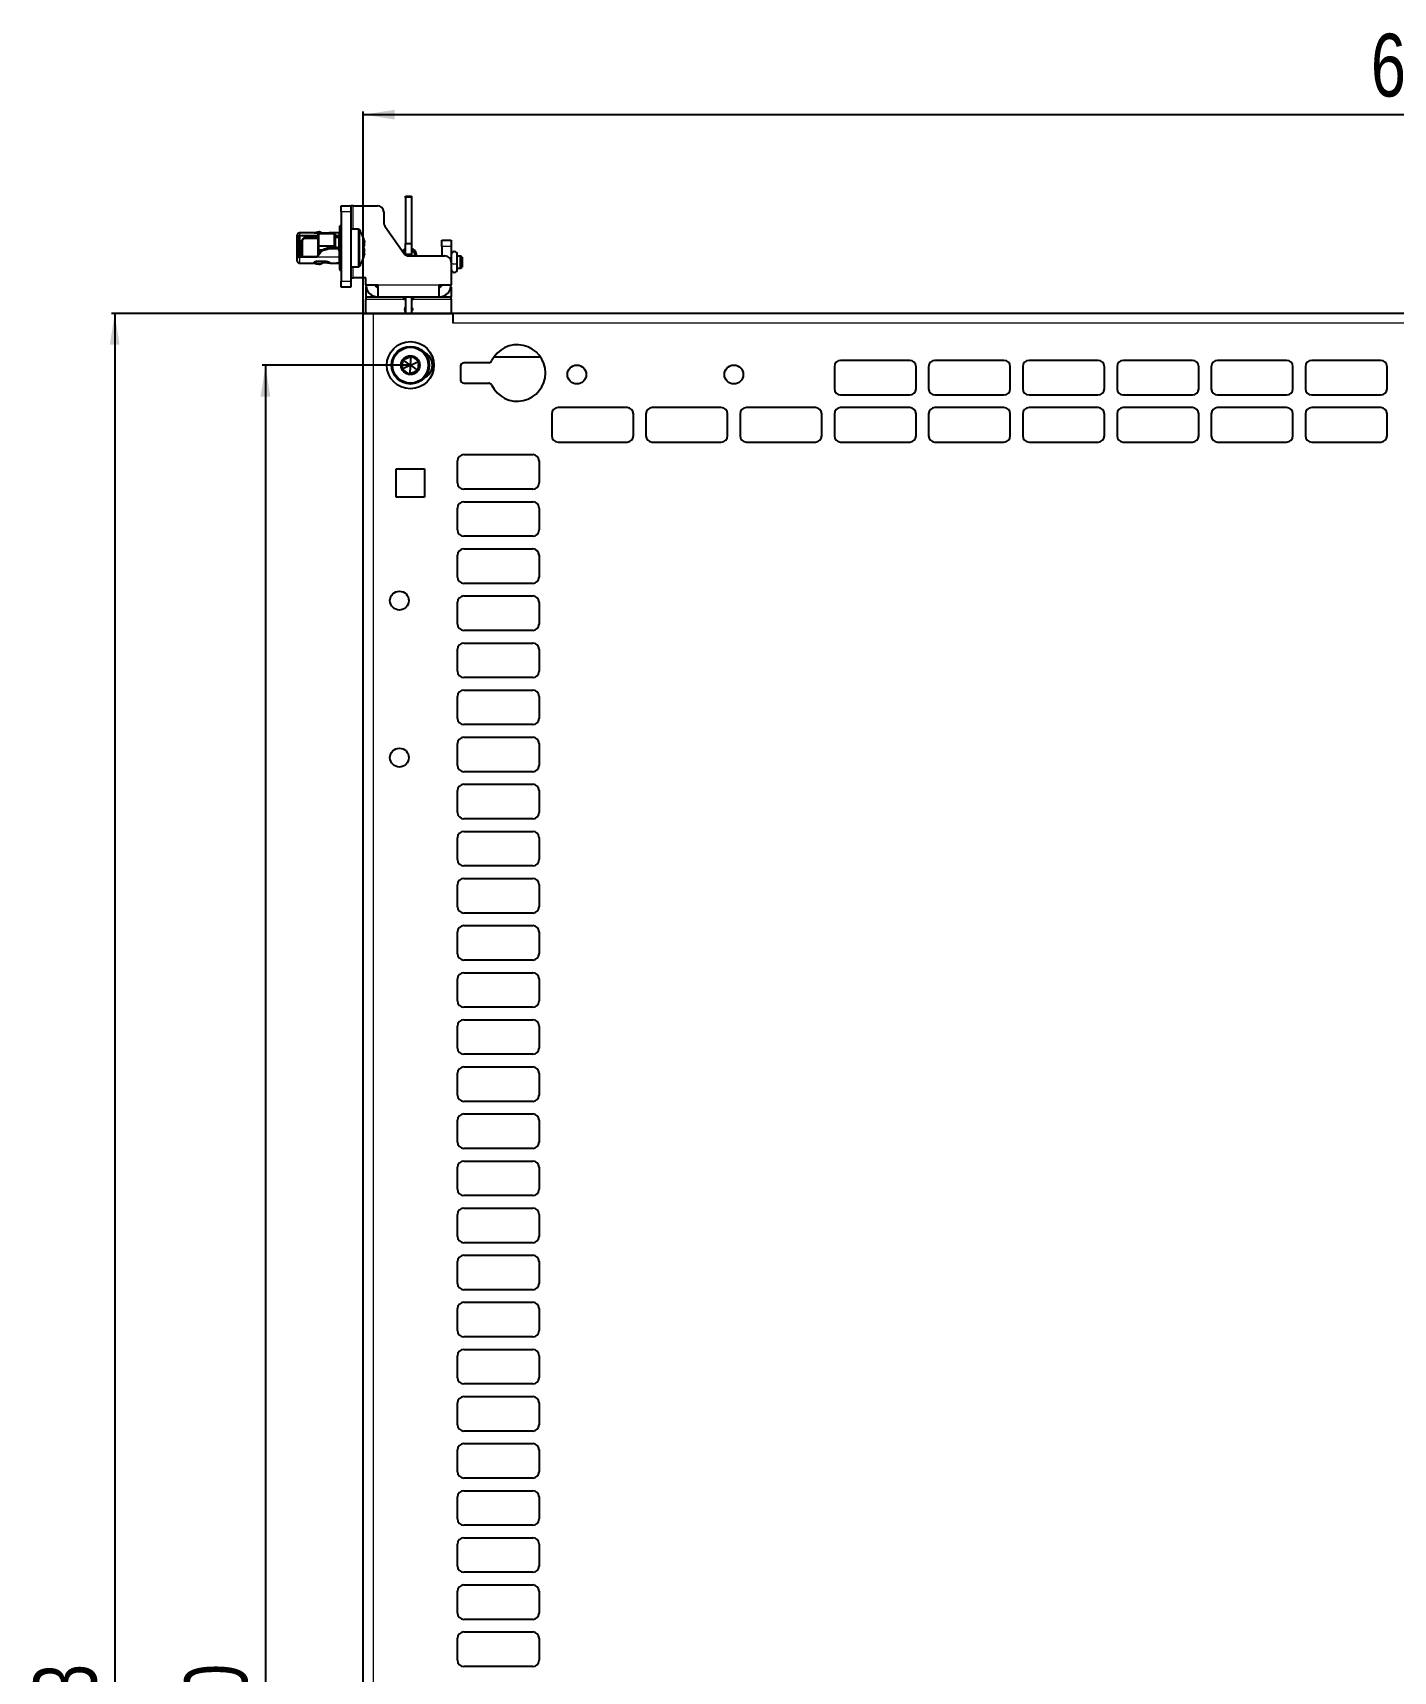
# Model space of a CAD drawing. Header units: millimetres. Extents: x -656 to 1253, y 650 to 1898.
# Drawn here: x -656 to -223, y 1313 to 1835 of the extents above; entities that cross this region are included whole.
import ezdxf

# ---------------------------------------------------------------- set-up
doc = ezdxf.new("R2010")
doc.units = ezdxf.units.MM
doc.layers.add('FORMAT', color=7, linetype='Continuous')
doc.styles.add('SLDTEXTSTYLE0', font='TXT', dxfattribs={"width": 0.75})
doc.dimstyles.new('SLDDIMSTYLE0', dxfattribs={"dimtxt": 20, "dimasz": 10, "dimexe": 0, "dimexo": 0.0625, "dimgap": 5, "dimtad": 2, "dimdec": 1, "dimrnd": 1e-09, "dimzin": 12, "dimdsep": 46, "dimtxsty": 'SLDTEXTSTYLE0', "dimsah": 1, "dimcen": 0.09, "dimadec": 0, "dimazin": 3, "dimtfac": 1, "dimtofl": 0, "dimtmove": 0, "dimatfit": 3, "dimfxl": 0, "dimfrac": 2, "dimtolj": 1, "dimtzin": 12, "dimarcsym": 0})

# ---------------------------------------------------------------- blocks, each defined once
blk = doc.blocks.new('_D')
at = {"layer": 'FORMAT'}
for p, q in [((-522.22, 1745.37), (-630.86, 1745.37)), ((-629.86, 1745.37), (-629.86, 862.35)), ((-522.22, 862.35), (-630.86, 862.35))]:
    blk.add_line(p, q, dxfattribs=at)
for points in [[(-629.86, 1745.37), (-631.4, 1735.37), (-628.33, 1735.37)], [(-629.86, 862.35), (-628.33, 872.35), (-631.4, 872.35)]]:
    blk.add_solid(points, dxfattribs=at)
at = {"layer": 'FORMAT', "insert": (-655.65, 1281.69), "char_height": 20, "attachment_point": 1, "rotation": 90, "style": 'SLDTEXTSTYLE0'}
blk.add_mtext('883', dxfattribs=at)
blk = doc.blocks.new('_D_1')
at = {"layer": 'FORMAT'}
for p, q in [((-550.71, 1745.37), (-550.71, 1809.66)), ((-550.71, 1808.66), (135.29, 1808.66)), ((135.29, 1745.37), (135.29, 1809.66))]:
    blk.add_line(p, q, dxfattribs=at)
for points in [[(-550.71, 1808.66), (-540.71, 1807.12), (-540.71, 1810.2)], [(135.29, 1808.66), (125.29, 1810.2), (125.29, 1807.12)]]:
    blk.add_solid(points, dxfattribs=at)
at = {"layer": 'FORMAT', "insert": (-229.88, 1834.44), "char_height": 20, "attachment_point": 1, "style": 'SLDTEXTSTYLE0'}
blk.add_mtext('686', dxfattribs=at)
blk = doc.blocks.new('_D_5')
at = {"layer": 'FORMAT'}
for p, q in [((-535.72, 1728.86), (-582.86, 1728.86)), ((-581.86, 1728.86), (-581.86, 878.86)), ((-535.72, 878.86), (-582.86, 878.86))]:
    blk.add_line(p, q, dxfattribs=at)
for points in [[(-581.86, 1728.86), (-583.4, 1718.86), (-580.33, 1718.86)], [(-581.86, 878.86), (-580.33, 888.86), (-583.4, 888.86)]]:
    blk.add_solid(points, dxfattribs=at)
at = {"layer": 'FORMAT', "insert": (-607.65, 1281.69), "char_height": 20, "attachment_point": 1, "rotation": 90, "style": 'SLDTEXTSTYLE0'}
blk.add_mtext('850', dxfattribs=at)

msp = doc.modelspace()

# ---------------------------------------------------------------- linework, layer by layer
at = {"color": 7, "linetype": 'Continuous', "lineweight": 25}
for p, q in [((-557.71, 1779.66), (-554.71, 1779.66)), ((-557.71, 1777.66), (-557.71, 1779.66)), ((-554.71, 1779.66), (-554.71, 1777.66)), ((-553.91, 1779.66), (-554.71, 1779.66)), ((-553.91, 1779.66), (-546.21, 1779.66)), ((-537.31, 1782.66), (-535.31, 1782.66)), ((-537.31, 1782.29), (-537.31, 1782.66)), ((-537.31, 1782.29), (-537.31, 1767.66)), ((-535.31, 1782.66), (-535.31, 1782.29)), ((-535.31, 1782.29), (-535.31, 1767.66)), ((-557.71, 1777.66), (-557.71, 1755.66)), ((-554.71, 1777.66), (-554.71, 1755.66)), ((-544.21, 1777.66), (-544.21, 1774.29)), ((-571.71, 1769.46), (-571.71, 1770.31)), ((-571.71, 1769.46), (-571.21, 1769.46)), ((-571.71, 1768.04), (-571.71, 1769.46)), ((-571.21, 1769.46), (-571.21, 1768.04)), ((-566.31, 1771.01), (-571.01, 1771.01)), ((-569.01, 1770.02), (-571.01, 1770.02)), ((-569.01, 1769.62), (-569.01, 1770.02)), ((-565.11, 1770.02), (-569.01, 1770.02)), ((-569.01, 1769.62), (-565.11, 1769.62)), ((-565.22, 1771.18), (-566.31, 1771)), ((-566.31, 1771.01), (-566.31, 1771)), ((-566.31, 1770.98), (-566.31, 1771)), ((-562.51, 1770.9), (-565.81, 1770.9)), ((-565.11, 1770.47), (-565, 1770.71)), ((-565.11, 1766.87), (-565.11, 1770.47)), ((-565, 1770.71), (-565, 1766.75)), ((-559.91, 1770.71), (-565, 1770.71)), ((-563.79, 1770.94), (-563.71, 1770.9)), ((-558.69, 1771.01), (-561.34, 1771.01)), ((-559.91, 1766.75), (-559.91, 1770.71)), ((-559.91, 1770.71), (-559.71, 1770.57)), ((-559.71, 1770.57), (-559.71, 1766.82)), ((-558.41, 1770.02), (-559.71, 1770.02)), ((-559.71, 1769.62), (-558.41, 1769.62)), ((-558.66, 1771.01), (-558.41, 1771.01)), ((-558.51, 1769.62), (-558.51, 1765.95)), ((-558.21, 1763.46), (-558.21, 1773.26)), ((-557.71, 1773.26), (-558.21, 1773.26)), ((-552.39, 1772.16), (-554.71, 1772.16)), ((-543.85, 1773.14), (-537.81, 1764.51)), ((-571.21, 1768.04), (-571.71, 1768.04)), ((-571.71, 1767.8), (-571.71, 1768.04)), ((-571.71, 1763.52), (-571.71, 1767.8)), ((-571.21, 1767.8), (-571.71, 1767.8)), ((-571.21, 1768.04), (-571.21, 1767.8)), ((-571.21, 1767.8), (-571.21, 1763.52)), ((-571.01, 1768.79), (-571.01, 1768.59)), ((-570.51, 1768.41), (-571.01, 1768.41)), ((-571.01, 1768.41), (-571.01, 1768.18)), ((-571.01, 1768.18), (-570.51, 1768.18)), ((-571.01, 1768), (-571.01, 1767.58)), ((-570.71, 1767.58), (-571.01, 1767.58)), ((-571.01, 1767.58), (-571.01, 1767.43)), ((-571.01, 1767.43), (-570.71, 1767.43)), ((-571.01, 1764.88), (-570.71, 1764.88)), ((-571.01, 1764.13), (-570.71, 1764.13)), ((-571.01, 1763.52), (-571.01, 1764.13)), ((-570.71, 1763.66), (-570.71, 1768.18)), ((-570.51, 1768.18), (-570.51, 1768.41)), ((-570.21, 1768.54), (-570.21, 1763.52)), ((-565.11, 1769.16), (-569.54, 1769.16)), ((-565.41, 1763.52), (-564.26, 1765.11)), ((-564.26, 1764.81), (-565.41, 1763.22)), ((-565.11, 1766.87), (-565, 1766.75)), ((-565.11, 1765.68), (-565.11, 1766.87)), ((-565.11, 1765.68), (-565, 1765.54)), ((-565.11, 1763.94), (-565.11, 1765.68)), ((-559.91, 1766.75), (-565, 1766.75)), ((-565, 1766.75), (-565, 1765.54)), ((-563.77, 1765.54), (-565, 1765.54)), ((-565, 1765.54), (-565, 1764.09)), ((-561.51, 1766.2), (-562.35, 1766.1)), ((-559.91, 1766.21), (-561.32, 1766.21)), ((-561.32, 1766), (-559.16, 1766)), ((-559.91, 1766.75), (-559.71, 1766.82)), ((-559.91, 1766.21), (-559.91, 1766.75)), ((-559.71, 1766.29), (-559.91, 1766.21)), ((-559.71, 1766.82), (-559.71, 1766.29)), ((-559.16, 1766.31), (-559.71, 1766.31)), ((-558.21, 1769.16), (-558.51, 1769.16)), ((-558.21, 1766), (-558.51, 1765.96)), ((-558.41, 1765.71), (-558.41, 1765.41)), ((-558.41, 1765.41), (-558.41, 1763.22)), ((-537.31, 1767.66), (-535.31, 1767.66)), ((-537.31, 1764.16), (-537.31, 1767.66)), ((-535.31, 1764.16), (-537.31, 1764.16)), ((-537.31, 1764.16), (-537.31, 1764.01)), ((-535.31, 1767.66), (-535.31, 1764.16)), ((-535.31, 1764.16), (-535.31, 1763.66)), ((-534.39, 1764.13), (-534.39, 1763.66)), ((-534.39, 1764.13), (-534.39, 1764.13)), ((-533.79, 1763.66), (-533.79, 1764.14)), ((-525.71, 1768.66), (-522.71, 1768.66)), ((-525.71, 1766.66), (-525.71, 1768.66)), ((-525.71, 1766.66), (-525.71, 1763.66)), ((-522.71, 1768.66), (-522.71, 1766.66)), ((-522.71, 1766.66), (-522.71, 1761.66)), ((-522.68, 1764.07), (-522.68, 1761.33)), ((-520.78, 1761.33), (-520.78, 1764.07)), ((-571.21, 1763.52), (-571.71, 1763.52)), ((-571.71, 1762.01), (-571.71, 1763.52)), ((-571.01, 1763.52), (-565.41, 1763.52)), ((-565.41, 1763.22), (-571.01, 1763.22)), ((-571.01, 1761.31), (-566.31, 1761.31)), ((-570.71, 1763.66), (-570.58, 1763.52)), ((-566.31, 1761.52), (-566.31, 1761.65)), ((-566.31, 1761.52), (-566.31, 1761.31)), ((-566.31, 1761.32), (-565.22, 1761.13)), ((-562.51, 1761.86), (-565.81, 1761.86)), ((-565.41, 1763.52), (-565.41, 1763.22)), ((-562.51, 1761.42), (-563.71, 1761.42)), ((-563.39, 1761.67), (-563.5, 1761.86)), ((-563.39, 1761.67), (-563.39, 1761.66)), ((-561.34, 1761.31), (-558.69, 1761.31)), ((-561.31, 1761.31), (-561.34, 1761.31)), ((-561.31, 1761.31), (-561.31, 1761.44)), ((-559.21, 1761.34), (-559.21, 1761.36)), ((-558.66, 1761.48), (-558.41, 1761.48)), ((-558.66, 1761.31), (-558.41, 1761.31)), ((-558.21, 1763.46), (-557.71, 1763.46)), ((-558.21, 1763.1), (-558.21, 1761.86)), ((-558.21, 1761.86), (-557.71, 1761.86)), ((-558.21, 1759.31), (-558.21, 1761.86)), ((-557.71, 1759.31), (-558.21, 1759.31)), ((-558.21, 1759.31), (-558.21, 1759.06)), ((-557.71, 1759.06), (-558.21, 1759.06)), ((-557.72, 1763.16), (-557.71, 1763.16)), ((-554.71, 1760.16), (-552.39, 1760.16)), ((-536.17, 1763.66), (-524.71, 1763.66)), ((-522.68, 1763.56), (-522.71, 1763.56)), ((-522.71, 1761.66), (-522.71, 1754.46)), ((-522.71, 1759.76), (-522.68, 1759.76)), ((-522.68, 1761.33), (-522.68, 1759.37)), ((-519.76, 1763.56), (-520.78, 1763.56)), ((-520.78, 1759.37), (-520.78, 1761.33)), ((-520.78, 1759.76), (-519.76, 1759.76)), ((-519.26, 1763.27), (-519.76, 1763.56)), ((-519.76, 1759.76), (-519.76, 1763.56)), ((-519.76, 1759.76), (-519.26, 1760.05)), ((-519.26, 1763.27), (-519.26, 1760.05)), ((-557.71, 1753.66), (-557.71, 1755.66)), ((-554.71, 1753.66), (-557.71, 1753.66)), ((-554.71, 1756.66), (-553.91, 1756.66)), ((-554.71, 1755.66), (-554.71, 1753.66)), ((-549.91, 1756.66), (-553.91, 1756.66)), ((-549.91, 1754.46), (-549.91, 1756.66)), ((-549.91, 1754.46), (-546.11, 1754.46)), ((-549.91, 1753.66), (-549.91, 1750.66)), ((-549.83, 1753.66), (-549.91, 1753.66)), ((-546.11, 1754.46), (-546.11, 1750.66)), ((-526.51, 1754.46), (-522.71, 1754.46)), ((-526.51, 1750.66), (-526.51, 1754.46)), ((-522.71, 1753.66), (-522.8, 1753.66)), ((-522.71, 1753.66), (-522.71, 1750.66)), ((-549.91, 1750.66), (-546.11, 1750.66)), ((-549.91, 1750.66), (-549.91, 1749.86)), ((-549.91, 1745.36), (-549.91, 1749.86)), ((-546.11, 1750.66), (-537.81, 1750.66)), ((-537.81, 1750.66), (-534.81, 1750.66)), ((-537.81, 1749.86), (-537.81, 1750.66)), ((-537.81, 1749.86), (-537.31, 1749.86)), ((-537.31, 1750.66), (-537.31, 1745.36)), ((-535.31, 1750.66), (-535.31, 1745.36)), ((-535.31, 1749.86), (-534.81, 1749.86)), ((-534.81, 1750.66), (-526.51, 1750.66)), ((-534.81, 1750.66), (-534.81, 1749.86)), ((-526.51, 1750.66), (-522.71, 1750.66)), ((-522.71, 1749.86), (-522.71, 1750.66)), ((-522.71, 1749.86), (-522.71, 1745.36)), ((-550.71, 862.36), (-550.71, 1745.36)), ((-550.71, 1745.36), (-547.61, 1745.36)), ((-547.61, 1745.36), (-522.21, 1745.36)), ((-522.21, 1745.36), (-522.21, 1745.37)), ((106.79, 1745.37), (-522.21, 1745.37)), ((-522.21, 1745.36), (-522.21, 1742.27)), ((-535.71, 1728.86), (-538.33, 1727.64)), ((-535.71, 1728.86), (-538.08, 1730.51)), ((-535.71, 1728.86), (-535.97, 1725.98)), ((-535.71, 1728.86), (-535.46, 1731.73)), ((-535.71, 1728.86), (-533.1, 1730.08)), ((-535.71, 1728.86), (-533.35, 1727.2)), ((-519.71, 1728.62), (-519.71, 1724.12)), ((-510.77, 1729.62), (-518.71, 1729.62)), ((-494.23, 1731.37), (-509.2, 1731.37)), ((-400.71, 1728.36), (-400.71, 1721.36)), ((-376.71, 1730.36), (-398.71, 1730.36)), ((-374.71, 1721.36), (-374.71, 1728.36)), ((-370.71, 1728.36), (-370.71, 1721.36)), ((-346.71, 1730.36), (-368.71, 1730.36)), ((-344.71, 1721.36), (-344.71, 1728.36)), ((-340.71, 1728.36), (-340.71, 1721.36)), ((-316.71, 1730.36), (-338.71, 1730.36)), ((-314.71, 1721.36), (-314.71, 1728.36)), ((-310.71, 1728.36), (-310.71, 1721.36)), ((-286.71, 1730.36), (-308.71, 1730.36)), ((-284.71, 1721.36), (-284.71, 1728.36)), ((-280.71, 1728.36), (-280.71, 1721.36)), ((-256.71, 1730.36), (-278.71, 1730.36)), ((-254.71, 1721.36), (-254.71, 1728.36)), ((-250.71, 1728.36), (-250.71, 1721.36)), ((-226.71, 1730.36), (-248.71, 1730.36)), ((-224.71, 1721.36), (-224.71, 1728.36)), ((-518.71, 1723.12), (-510.77, 1723.12)), ((-398.71, 1719.36), (-376.71, 1719.36)), ((-368.71, 1719.36), (-346.71, 1719.36)), ((-338.71, 1719.36), (-316.71, 1719.36)), ((-308.71, 1719.36), (-286.71, 1719.36)), ((-278.71, 1719.36), (-256.71, 1719.36)), ((-248.71, 1719.36), (-226.71, 1719.36)), ((-490.71, 1713.36), (-490.71, 1706.36)), ((-466.71, 1715.36), (-488.71, 1715.36)), ((-464.71, 1706.36), (-464.71, 1713.36)), ((-460.71, 1713.36), (-460.71, 1706.36)), ((-436.71, 1715.36), (-458.71, 1715.36)), ((-434.71, 1706.36), (-434.71, 1713.36)), ((-430.71, 1713.36), (-430.71, 1706.36)), ((-406.71, 1715.36), (-428.71, 1715.36)), ((-404.71, 1706.36), (-404.71, 1713.36)), ((-400.71, 1713.36), (-400.71, 1706.36)), ((-376.71, 1715.36), (-398.71, 1715.36)), ((-374.71, 1706.36), (-374.71, 1713.36)), ((-370.71, 1713.36), (-370.71, 1706.36)), ((-346.71, 1715.36), (-368.71, 1715.36)), ((-344.71, 1706.36), (-344.71, 1713.36)), ((-340.71, 1713.36), (-340.71, 1706.36)), ((-316.71, 1715.36), (-338.71, 1715.36)), ((-314.71, 1706.36), (-314.71, 1713.36)), ((-310.71, 1713.36), (-310.71, 1706.36)), ((-286.71, 1715.36), (-308.71, 1715.36)), ((-284.71, 1706.36), (-284.71, 1713.36)), ((-280.71, 1713.36), (-280.71, 1706.36)), ((-256.71, 1715.36), (-278.71, 1715.36)), ((-254.71, 1706.36), (-254.71, 1713.36)), ((-250.71, 1713.36), (-250.71, 1706.36)), ((-226.71, 1715.36), (-248.71, 1715.36)), ((-224.71, 1706.36), (-224.71, 1713.36)), ((-488.71, 1704.36), (-466.71, 1704.36)), ((-458.71, 1704.36), (-436.71, 1704.36)), ((-428.71, 1704.36), (-406.71, 1704.36)), ((-398.71, 1704.36), (-376.71, 1704.36)), ((-368.71, 1704.36), (-346.71, 1704.36)), ((-338.71, 1704.36), (-316.71, 1704.36)), ((-308.71, 1704.36), (-286.71, 1704.36)), ((-278.71, 1704.36), (-256.71, 1704.36)), ((-248.71, 1704.36), (-226.71, 1704.36)), ((-520.71, 1691.36), (-520.71, 1698.36)), ((-518.71, 1700.36), (-496.71, 1700.36)), ((-494.71, 1698.36), (-494.71, 1691.36)), ((-540.21, 1695.86), (-531.21, 1695.86)), ((-540.21, 1686.86), (-540.21, 1695.86)), ((-531.21, 1695.86), (-531.21, 1686.86)), ((-531.21, 1686.86), (-540.21, 1686.86)), ((-496.71, 1689.36), (-518.71, 1689.36)), ((-520.71, 1676.36), (-520.71, 1683.36)), ((-518.71, 1685.36), (-496.71, 1685.36)), ((-494.71, 1683.36), (-494.71, 1676.36)), ((-496.71, 1674.36), (-518.71, 1674.36)), ((-518.71, 1670.36), (-496.71, 1670.36)), ((-520.71, 1661.36), (-520.71, 1668.36)), ((-494.71, 1668.36), (-494.71, 1661.36)), ((-496.71, 1659.36), (-518.71, 1659.36)), ((-518.71, 1655.36), (-496.71, 1655.36)), ((-520.71, 1646.36), (-520.71, 1653.36)), ((-494.71, 1653.36), (-494.71, 1646.36)), ((-496.71, 1644.36), (-518.71, 1644.36)), ((-518.71, 1640.36), (-496.71, 1640.36)), ((-520.71, 1631.36), (-520.71, 1638.36)), ((-494.71, 1638.36), (-494.71, 1631.36)), ((-496.71, 1629.36), (-518.71, 1629.36)), ((-520.71, 1616.36), (-520.71, 1623.36)), ((-518.71, 1625.36), (-496.71, 1625.36)), ((-494.71, 1623.36), (-494.71, 1616.36)), ((-496.71, 1614.36), (-518.71, 1614.36)), ((-520.71, 1601.36), (-520.71, 1608.36)), ((-518.71, 1610.36), (-496.71, 1610.36)), ((-494.71, 1608.36), (-494.71, 1601.36)), ((-496.71, 1599.36), (-518.71, 1599.36)), ((-520.71, 1586.36), (-520.71, 1593.36)), ((-518.71, 1595.36), (-496.71, 1595.36)), ((-494.71, 1593.36), (-494.71, 1586.36)), ((-496.71, 1584.36), (-518.71, 1584.36)), ((-520.71, 1571.36), (-520.71, 1578.36)), ((-518.71, 1580.36), (-496.71, 1580.36)), ((-494.71, 1578.36), (-494.71, 1571.36)), ((-496.71, 1569.36), (-518.71, 1569.36)), ((-520.71, 1556.36), (-520.71, 1563.36)), ((-518.71, 1565.36), (-496.71, 1565.36)), ((-494.71, 1563.36), (-494.71, 1556.36)), ((-496.71, 1554.36), (-518.71, 1554.36)), ((-518.71, 1550.36), (-496.71, 1550.36)), ((-520.71, 1541.36), (-520.71, 1548.36)), ((-494.71, 1548.36), (-494.71, 1541.36)), ((-496.71, 1539.36), (-518.71, 1539.36)), ((-518.71, 1535.36), (-496.71, 1535.36)), ((-520.71, 1526.36), (-520.71, 1533.36)), ((-494.71, 1533.36), (-494.71, 1526.36)), ((-496.71, 1524.36), (-518.71, 1524.36)), ((-518.71, 1520.36), (-496.71, 1520.36)), ((-520.71, 1511.36), (-520.71, 1518.36)), ((-494.71, 1518.36), (-494.71, 1511.36)), ((-496.71, 1509.36), (-518.71, 1509.36)), ((-520.71, 1496.36), (-520.71, 1503.36)), ((-518.71, 1505.36), (-496.71, 1505.36)), ((-494.71, 1503.36), (-494.71, 1496.36)), ((-496.71, 1494.36), (-518.71, 1494.36)), ((-520.71, 1481.36), (-520.71, 1488.36)), ((-518.71, 1490.36), (-496.71, 1490.36)), ((-494.71, 1488.36), (-494.71, 1481.36)), ((-496.71, 1479.36), (-518.71, 1479.36)), ((-520.71, 1466.36), (-520.71, 1473.36)), ((-518.71, 1475.36), (-496.71, 1475.36)), ((-494.71, 1473.36), (-494.71, 1466.36)), ((-496.71, 1464.36), (-518.71, 1464.36)), ((-520.71, 1451.36), (-520.71, 1458.36)), ((-518.71, 1460.36), (-496.71, 1460.36)), ((-494.71, 1458.36), (-494.71, 1451.36)), ((-496.71, 1449.36), (-518.71, 1449.36)), ((-520.71, 1436.36), (-520.71, 1443.36)), ((-518.71, 1445.36), (-496.71, 1445.36)), ((-494.71, 1443.36), (-494.71, 1436.36)), ((-496.71, 1434.36), (-518.71, 1434.36)), ((-518.71, 1430.36), (-496.71, 1430.36)), ((-520.71, 1421.36), (-520.71, 1428.36)), ((-494.71, 1428.36), (-494.71, 1421.36)), ((-496.71, 1419.36), (-518.71, 1419.36)), ((-518.71, 1415.36), (-496.71, 1415.36)), ((-520.71, 1406.36), (-520.71, 1413.36)), ((-494.71, 1413.36), (-494.71, 1406.36)), ((-496.71, 1404.36), (-518.71, 1404.36)), ((-518.71, 1400.36), (-496.71, 1400.36)), ((-520.71, 1391.36), (-520.71, 1398.36)), ((-494.71, 1398.36), (-494.71, 1391.36)), ((-496.71, 1389.36), (-518.71, 1389.36)), ((-520.71, 1376.36), (-520.71, 1383.36)), ((-518.71, 1385.36), (-496.71, 1385.36)), ((-494.71, 1383.36), (-494.71, 1376.36)), ((-496.71, 1374.36), (-518.71, 1374.36)), ((-520.71, 1361.36), (-520.71, 1368.36)), ((-518.71, 1370.36), (-496.71, 1370.36)), ((-494.71, 1368.36), (-494.71, 1361.36)), ((-496.71, 1359.36), (-518.71, 1359.36)), ((-520.71, 1346.36), (-520.71, 1353.36)), ((-518.71, 1355.36), (-496.71, 1355.36)), ((-494.71, 1353.36), (-494.71, 1346.36)), ((-496.71, 1344.36), (-518.71, 1344.36)), ((-520.71, 1331.36), (-520.71, 1338.36)), ((-518.71, 1340.36), (-496.71, 1340.36)), ((-494.71, 1338.36), (-494.71, 1331.36)), ((-496.71, 1329.36), (-518.71, 1329.36)), ((-520.71, 1316.36), (-520.71, 1323.36)), ((-518.71, 1325.36), (-496.71, 1325.36)), ((-494.71, 1323.36), (-494.71, 1316.36)), ((-496.71, 1314.36), (-518.71, 1314.36))]:
    msp.add_line(p, q, dxfattribs=at)
at = {"color": 8, "linetype": 'Continuous', "lineweight": 18}
for p, q in [((-553.91, 1772.16), (-553.91, 1779.66)), ((-535.31, 1782.29), (-537.31, 1782.29)), ((-554.71, 1777.66), (-557.71, 1777.66)), ((-571.01, 1771.01), (-571.01, 1770.02)), ((-563.82, 1770.9), (-563.79, 1770.94)), ((-558.41, 1770.02), (-558.41, 1771.01)), ((-558.41, 1769.16), (-558.41, 1769.62)), ((-552.39, 1772.16), (-552.39, 1760.16)), ((-551.95, 1771.93), (-551.95, 1760.39)), ((-564.26, 1765.11), (-564.26, 1764.81)), ((-561.51, 1765.98), (-561.51, 1766.2)), ((-561.32, 1766.21), (-561.32, 1766)), ((-559.16, 1766), (-559.16, 1766.31)), ((-522.71, 1766.66), (-525.71, 1766.66)), ((-571.01, 1763.22), (-571.01, 1761.31)), ((-558.41, 1763.22), (-565.41, 1763.22)), ((-562.51, 1761.42), (-562.51, 1761.86)), ((-558.66, 1761.48), (-558.66, 1761.31)), ((-558.41, 1761.48), (-558.41, 1763.22)), ((-553.91, 1756.66), (-553.91, 1760.16)), ((-557.71, 1755.66), (-554.71, 1755.66)), ((-546.11, 1754.46), (-526.51, 1754.46)), ((-549.91, 1749.86), (-537.81, 1749.86)), ((-534.81, 1749.86), (-522.71, 1749.86)), ((-547.61, 1745.36), (-547.61, 862.36)), ((106.79, 1742.27), (-522.21, 1742.27))]:
    msp.add_line(p, q, dxfattribs=at)
at = {"color": 7, "linetype": 'Continuous', "lineweight": 25, "flags": 128}
for points in [[(-558.21, 1769.64), (-558.28, 1769.63), (-558.41, 1769.62)], [(-571.21, 1768.67), (-571.21, 1768.69), (-571.2, 1768.72), (-571.18, 1768.74), (-571.16, 1768.76), (-571.13, 1768.77), (-571.09, 1768.78), (-571.05, 1768.79), (-571.01, 1768.79)], [(-571.21, 1763.64), (-571.21, 1763.62), (-571.2, 1763.6), (-571.18, 1763.58), (-571.16, 1763.56), (-571.13, 1763.54), (-571.09, 1763.53), (-571.05, 1763.52), (-571.01, 1763.52)], [(-558.21, 1763.5), (-558.28, 1763.51), (-558.41, 1763.52)], [(-558.21, 1763.1), (-558.22, 1763.12), (-558.23, 1763.14), (-558.25, 1763.16), (-558.27, 1763.18), (-558.3, 1763.2), (-558.34, 1763.21), (-558.38, 1763.22), (-558.41, 1763.22)], [(-535.31, 1747.36), (-535.16, 1747.09), (-535.06, 1746.61)], [(-535.06, 1746.61), (-535.16, 1746.13), (-535.31, 1745.86)]]:
    msp.add_lwpolyline(points, dxfattribs=at)
at = {"color": 8, "linetype": 'Continuous', "lineweight": 18, "flags": 128}
msp.add_lwpolyline([(-534.39, 1764.13), (-534.39, 1764.13), (-534.36, 1764.06), (-534.29, 1764), (-534.19, 1763.96), (-534.08, 1763.95), (-533.96, 1763.97), (-533.87, 1764.01), (-533.81, 1764.07), (-533.79, 1764.14)], dxfattribs=at)
at = {"color": 7, "linetype": 'Continuous', "lineweight": 25}
for centre, radius in [((-535.71, 1728.86), 7.5), ((-535.71, 1728.86), 6), ((-535.71, 1728.86), 5.7), ((-535.71, 1728.86), 3), ((-482.71, 1725.87), 3), ((-432.71, 1725.87), 3), ((-539.21, 1653.86), 3), ((-539.21, 1603.86), 3)]:
    msp.add_circle(centre, radius, dxfattribs=at)
for centre, radius, start, end in [((-546.21, 1777.66), 2, 0, 90), ((-571.01, 1770.31), 0.7, 90, 180), ((-571.08, 1769.38), 0.641, 84.2482, 172.7634), ((-571.03, 1769.44), 0.183, 84.2482, 172.7634), ((-558.41, 1771.21), 0.2, 269.9998, 359.9998), ((-558.4, 1770.2), 0.183, 264.2482, 352.7634), ((-552.39, 1771.62), 0.54, 35.2515, 90), ((-560.11, 1766.16), 10, 10.8849, 35.2515), ((-542.21, 1774.29), 2, 180, 214.992), ((-561.32, 1765.07), 0.932, 89.97, 102.0278), ((-559.1, 1765.62), 0.687, 7.2366, 95.7518), ((-559.1, 1765.32), 0.687, 7.2366, 95.7518), ((-560.11, 1766.16), 10, 324.7485, 349.0216), ((-536.17, 1765.66), 2, 214.992, 270), ((-521.73, 1764.07), 0.95, 0, 180), ((-571.01, 1762.01), 0.7, 180, 270), ((-571.1, 1763.92), 0.71, 215.1313, 277.0089), ((-558.41, 1761.28), 0.197, 1.0398, 91.0034), ((-558.41, 1761.11), 0.2, 0.0002, 90.0002), ((-558.17, 1763.02), 0.46, 10.179, 76.8719), ((-552.39, 1760.7), 0.54, 270, 324.7485), ((-524.71, 1761.66), 2, 0, 90), ((-521.73, 1759.37), 0.95, 180, 0), ((-546.11, 1754.46), 3.8, 180, 270), ((-546.11, 1754.46), 0.8, 180, 270), ((-526.51, 1754.46), 3.8, 270, 0), ((-526.51, 1754.46), 0.8, 270, 0), ((-536.31, 1746.61), 1.25, 143.1301, 216.8699), ((-533.21, 1728.86), 4.5, 294.975, 65.025), ((-501.71, 1726.37), 9, 205.1507, 154.8493), ((-518.71, 1728.62), 1, 90, 180), ((-510.77, 1730.62), 1, 270, 334.8493), ((-398.71, 1728.36), 2, 90, 180), ((-376.71, 1728.36), 2, 0, 90), ((-368.71, 1728.36), 2, 90, 180), ((-346.71, 1728.36), 2, 0, 90), ((-338.71, 1728.36), 2, 90, 180), ((-316.71, 1728.36), 2, 0, 90), ((-308.71, 1728.36), 2, 90, 180), ((-286.71, 1728.36), 2, 0, 90), ((-278.71, 1728.36), 2, 90, 180), ((-256.71, 1728.36), 2, 0, 90), ((-248.71, 1728.36), 2, 90, 180), ((-226.71, 1728.36), 2, 0, 90), ((-518.71, 1724.12), 1, 180, 270), ((-510.77, 1722.12), 1, 25.1507, 90), ((-398.71, 1721.36), 2, 180, 270), ((-376.71, 1721.36), 2, 270, 0), ((-368.71, 1721.36), 2, 180, 270), ((-346.71, 1721.36), 2, 270, 0), ((-338.71, 1721.36), 2, 180, 270), ((-316.71, 1721.36), 2, 270, 0), ((-308.71, 1721.36), 2, 180, 270), ((-286.71, 1721.36), 2, 270, 0), ((-278.71, 1721.36), 2, 180, 270), ((-256.71, 1721.36), 2, 270, 0), ((-248.71, 1721.36), 2, 180, 270), ((-226.71, 1721.36), 2, 270, 0), ((-488.71, 1713.36), 2, 90, 180), ((-466.71, 1713.36), 2, 0, 90), ((-458.71, 1713.36), 2, 90, 180), ((-436.71, 1713.36), 2, 0, 90), ((-428.71, 1713.36), 2, 90, 180), ((-406.71, 1713.36), 2, 0, 90), ((-398.71, 1713.36), 2, 90, 180), ((-376.71, 1713.36), 2, 0, 90), ((-368.71, 1713.36), 2, 90, 180), ((-346.71, 1713.36), 2, 0, 90), ((-338.71, 1713.36), 2, 90, 180), ((-316.71, 1713.36), 2, 0, 90), ((-308.71, 1713.36), 2, 90, 180), ((-286.71, 1713.36), 2, 0, 90), ((-278.71, 1713.36), 2, 90, 180), ((-256.71, 1713.36), 2, 0, 90), ((-248.71, 1713.36), 2, 90, 180), ((-226.71, 1713.36), 2, 0, 90), ((-488.71, 1706.36), 2, 180, 270), ((-466.71, 1706.36), 2, 270, 0), ((-458.71, 1706.36), 2, 180, 270), ((-436.71, 1706.36), 2, 270, 0), ((-428.71, 1706.36), 2, 180, 270), ((-406.71, 1706.36), 2, 270, 0), ((-398.71, 1706.36), 2, 180, 270), ((-376.71, 1706.36), 2, 270, 0), ((-368.71, 1706.36), 2, 180, 270), ((-346.71, 1706.36), 2, 270, 0), ((-338.71, 1706.36), 2, 180, 270), ((-316.71, 1706.36), 2, 270, 0), ((-308.71, 1706.36), 2, 180, 270), ((-286.71, 1706.36), 2, 270, 0), ((-278.71, 1706.36), 2, 180, 270), ((-256.71, 1706.36), 2, 270, 0), ((-248.71, 1706.36), 2, 180, 270), ((-226.71, 1706.36), 2, 270, 0), ((-518.71, 1698.36), 2, 90, 180), ((-496.71, 1698.36), 2, 0, 90), ((-518.71, 1691.36), 2, 180, 270), ((-496.71, 1691.36), 2, 270, 0), ((-518.71, 1683.36), 2, 90, 180), ((-496.71, 1683.36), 2, 0, 90), ((-518.71, 1676.36), 2, 180, 270), ((-496.71, 1676.36), 2, 270, 0), ((-518.71, 1668.36), 2, 90, 180), ((-496.71, 1668.36), 2, 0, 90), ((-518.71, 1661.36), 2, 180, 270), ((-496.71, 1661.36), 2, 270, 0), ((-518.71, 1653.36), 2, 90, 180), ((-496.71, 1653.36), 2, 0, 90), ((-518.71, 1646.36), 2, 180, 270), ((-496.71, 1646.36), 2, 270, 0), ((-518.71, 1638.36), 2, 90, 180), ((-496.71, 1638.36), 2, 0, 90), ((-518.71, 1631.36), 2, 180, 270), ((-496.71, 1631.36), 2, 270, 0), ((-518.71, 1623.36), 2, 90, 180), ((-496.71, 1623.36), 2, 0, 90), ((-518.71, 1616.36), 2, 180, 270), ((-496.71, 1616.36), 2, 270, 0), ((-518.71, 1608.36), 2, 90, 180), ((-496.71, 1608.36), 2, 0, 90), ((-518.71, 1601.36), 2, 180, 270), ((-496.71, 1601.36), 2, 270, 0), ((-518.71, 1593.36), 2, 90, 180), ((-496.71, 1593.36), 2, 0, 90), ((-518.71, 1586.36), 2, 180, 270), ((-496.71, 1586.36), 2, 270, 0), ((-518.71, 1578.36), 2, 90, 180), ((-496.71, 1578.36), 2, 0, 90), ((-518.71, 1571.36), 2, 180, 270), ((-496.71, 1571.36), 2, 270, 0), ((-518.71, 1563.36), 2, 90, 180), ((-496.71, 1563.36), 2, 0, 90), ((-518.71, 1556.36), 2, 180, 270), ((-496.71, 1556.36), 2, 270, 0), ((-518.71, 1548.36), 2, 90, 180), ((-496.71, 1548.36), 2, 0, 90), ((-518.71, 1541.36), 2, 180, 270), ((-496.71, 1541.36), 2, 270, 0), ((-518.71, 1533.36), 2, 90, 180), ((-496.71, 1533.36), 2, 0, 90), ((-518.71, 1526.36), 2, 180, 270), ((-496.71, 1526.36), 2, 270, 0), ((-518.71, 1518.36), 2, 90, 180), ((-496.71, 1518.36), 2, 0, 90), ((-518.71, 1511.36), 2, 180, 270), ((-496.71, 1511.36), 2, 270, 0), ((-518.71, 1503.36), 2, 90, 180), ((-496.71, 1503.36), 2, 0, 90), ((-518.71, 1496.36), 2, 180, 270), ((-496.71, 1496.36), 2, 270, 0), ((-518.71, 1488.36), 2, 90, 180), ((-496.71, 1488.36), 2, 0, 90), ((-518.71, 1481.36), 2, 180, 270), ((-496.71, 1481.36), 2, 270, 0), ((-518.71, 1473.36), 2, 90, 180), ((-496.71, 1473.36), 2, 0, 90), ((-518.71, 1466.36), 2, 180, 270), ((-496.71, 1466.36), 2, 270, 0), ((-518.71, 1458.36), 2, 90, 180), ((-496.71, 1458.36), 2, 0, 90), ((-518.71, 1451.36), 2, 180, 270), ((-496.71, 1451.36), 2, 270, 0), ((-518.71, 1443.36), 2, 90, 180), ((-496.71, 1443.36), 2, 0, 90), ((-518.71, 1436.36), 2, 180, 270), ((-496.71, 1436.36), 2, 270, 0), ((-518.71, 1428.36), 2, 90, 180), ((-496.71, 1428.36), 2, 0, 90), ((-518.71, 1421.36), 2, 180, 270), ((-496.71, 1421.36), 2, 270, 0), ((-518.71, 1413.36), 2, 90, 180), ((-496.71, 1413.36), 2, 0, 90), ((-518.71, 1406.36), 2, 180, 270), ((-496.71, 1406.36), 2, 270, 0), ((-518.71, 1398.36), 2, 90, 180), ((-496.71, 1398.36), 2, 0, 90), ((-518.71, 1391.36), 2, 180, 270), ((-496.71, 1391.36), 2, 270, 0), ((-518.71, 1383.36), 2, 90, 180), ((-496.71, 1383.36), 2, 0, 90), ((-518.71, 1376.36), 2, 180, 270), ((-496.71, 1376.36), 2, 270, 0), ((-518.71, 1368.36), 2, 90, 180), ((-496.71, 1368.36), 2, 0, 90), ((-518.71, 1361.36), 2, 180, 270), ((-496.71, 1361.36), 2, 270, 0), ((-518.71, 1353.36), 2, 90, 180), ((-496.71, 1353.36), 2, 0, 90), ((-518.71, 1346.36), 2, 180, 270), ((-496.71, 1346.36), 2, 270, 0), ((-518.71, 1338.36), 2, 90, 180), ((-496.71, 1338.36), 2, 0, 90), ((-518.71, 1331.36), 2, 180, 270), ((-496.71, 1331.36), 2, 270, 0), ((-518.71, 1323.36), 2, 90, 180), ((-496.71, 1323.36), 2, 0, 90), ((-518.71, 1316.36), 2, 180, 270), ((-496.71, 1316.36), 2, 270, 0)]:
    msp.add_arc(centre, radius, start, end, dxfattribs=at)
at = {"color": 8, "linetype": 'Continuous', "lineweight": 18}
for centre, start, end in [((-521.96, 1762.75), 243.0891, 278.3694), ((-521.5, 1762.75), 261.6306, 296.9109)]:
    msp.add_arc(centre, 1.59, start, end, dxfattribs=at)
at = {"color": 7, "linetype": 'Continuous', "lineweight": 25}
msp.add_ellipse((-561.32, 1765.88), major_axis=(0.75, 0), ratio=0.445831, start_param=1.570796, end_param=1.83344, dxfattribs=at)
for points, knots in [([(-571.01, 1770.02), (-571.01, 1769.75), (-571.01, 1769.28), (-571.01, 1768.68), (-571.01, 1768.41)], [0, 0, 0, 0, 0.559866, 1, 1, 1, 1]), ([(-569.01, 1770.02), (-569.29, 1769.75), (-569.8, 1769.28), (-570.29, 1768.68), (-570.51, 1768.41)], [0, 0, 0, 0, 0.559911, 1, 1, 1, 1]), ([(-569.01, 1769.62), (-569.29, 1769.38), (-569.8, 1768.96), (-570.29, 1768.42), (-570.51, 1768.18)], [0, 0, 0, 0, 0.5598678, 1, 1, 1, 1]), ([(-566.31, 1771), (-565.82, 1771.12), (-565.15, 1771.28), (-564.25, 1771.26), (-563.95, 1771.05), (-563.79, 1770.94)], [0, 0, 0, 0, 0.587693, 0.790818, 1, 1, 1, 1]), ([(-565.81, 1770.9), (-565.87, 1770.9), (-565.98, 1770.9), (-566.13, 1770.92), (-566.25, 1770.94), (-566.31, 1770.96), (-566.31, 1770.97), (-566.31, 1770.98)], [0, 0, 0, 0, 0.214445, 0.428893, 0.643239, 0.857188, 1, 1, 1, 1]), ([(-564.22, 1771.17), (-564.27, 1771.2), (-564.36, 1771.26), (-564.51, 1771.29), (-564.74, 1771.28), (-565.04, 1771.21), (-565.3, 1771.17), (-565.39, 1771.16)], [0, 0, 0, 0, 0.19596, 0.292391, 0.38871, 0.788731, 1, 1, 1, 1]), ([(-561.34, 1771), (-561.35, 1771), (-561.37, 1771), (-561.55, 1770.97), (-561.85, 1770.93), (-562.19, 1770.9), (-562.42, 1770.9), (-562.51, 1770.9)], [0, 0, 0, 0, 0.1326214, 0.3673445, 0.5984034, 0.8309546, 1, 1, 1, 1]), ([(-571.01, 1763.52), (-571.01, 1763.71), (-571.01, 1764.13), (-571.01, 1764.62), (-571.01, 1764.88)], [0, 0, 0, 0, 0.464597, 1, 1, 1, 1]), ([(-564.26, 1765.11), (-564.14, 1765.24), (-563.9, 1765.51), (-563.23, 1765.85), (-562.69, 1766), (-562.35, 1766.1)], [0, 0, 0, 0, 0.261809, 0.533628, 1, 1, 1, 1]), ([(-564.26, 1764.81), (-564.09, 1764.98), (-563.74, 1765.34), (-562.76, 1765.71), (-562, 1765.88), (-561.51, 1765.98)], [0, 0, 0, 0, 0.254027, 0.526591, 1, 1, 1, 1]), ([(-558.21, 1765.95), (-558.22, 1765.96), (-558.22, 1765.96), (-558.23, 1765.97), (-558.27, 1765.97), (-558.35, 1765.97), (-558.42, 1765.96), (-558.46, 1765.95), (-558.48, 1765.94)], [0, 0, 0, 0, 0.161749, 0.312679, 0.446325, 0.64768, 0.862835, 1, 1, 1, 1]), ([(-558.21, 1764.77), (-558.22, 1764.77), (-558.22, 1764.78), (-558.23, 1764.79), (-558.27, 1764.81), (-558.34, 1764.82), (-558.39, 1764.82), (-558.41, 1764.83)], [0, 0, 0, 0, 0.195302, 0.377541, 0.538909, 0.761383, 1, 1, 1, 1]), ([(-550.51, 1766.4), (-550.51, 1766.41), (-550.51, 1766.43), (-550.51, 1766.47), (-550.46, 1766.58), (-550.38, 1766.7), (-550.31, 1766.9), (-550.28, 1767.18), (-550.31, 1767.63), (-550.38, 1768.08), (-550.46, 1768.45), (-550.5, 1768.59), (-550.51, 1768.65), (-550.51, 1768.68), (-550.52, 1768.7), (-550.51, 1768.7), (-550.5, 1768.69), (-550.45, 1768.56), (-550.36, 1768.3), (-550.29, 1768.03), (-550.29, 1768.03), (-550.3, 1768.03)], [0, 0, 0, 0, 0.0055577, 0.0133743, 0.0350341, 0.1318492, 0.2470352, 0.3199842, 0.3935291, 0.5538665, 0.6065598, 0.632964, 0.6462388, 0.6519698, 0.65776, 0.6627324, 0.6714935, 0.6986248, 0.8253001, 0.9530935, 1, 1, 1, 1]), ([(-550.3, 1764.26), (-550.3, 1764.27), (-550.28, 1764.32), (-550.31, 1764.26), (-550.39, 1764.06), (-550.47, 1763.89), (-550.5, 1763.85), (-550.51, 1763.85), (-550.52, 1763.85), (-550.51, 1763.87), (-550.51, 1763.9), (-550.49, 1763.99), (-550.41, 1764.34), (-550.33, 1764.78), (-550.28, 1765.3), (-550.3, 1765.73), (-550.38, 1765.97), (-550.45, 1766.16), (-550.48, 1766.23), (-550.5, 1766.29), (-550.51, 1766.33), (-550.51, 1766.37), (-550.51, 1766.39), (-550.51, 1766.4)], [0, 0, 0, 0, 0.029808, 0.101722, 0.265658, 0.314468, 0.33896, 0.348832, 0.354202, 0.359616, 0.365729, 0.3767, 0.418569, 0.583882, 0.661985, 0.741086, 0.894598, 0.932496, 0.956593, 0.972453, 0.988405, 0.994772, 1, 1, 1, 1]), ([(-537.31, 1765.88), (-537.58, 1765.77), (-537.97, 1765.59), (-538.2, 1765.28), (-538.28, 1765.18)], [0, 0, 0, 0, 0.6677502, 1, 1, 1, 1]), ([(-537.99, 1764.57), (-537.96, 1764.64), (-537.85, 1764.87), (-537.59, 1765.11), (-537.35, 1765.2), (-537.31, 1765.21)], [0, 0, 0, 0, 0.294288, 0.897456, 1, 1, 1, 1]), ([(-533.79, 1764.14), (-533.8, 1764.28), (-533.83, 1764.65), (-534.14, 1765.22), (-534.67, 1765.71), (-535.12, 1765.86), (-535.31, 1765.93)], [0, 0, 0, 0, 0.173097, 0.475053, 0.778671, 1, 1, 1, 1]), ([(-535.31, 1765.3), (-535.15, 1765.22), (-534.8, 1765.05), (-534.46, 1764.62), (-534.41, 1764.3), (-534.39, 1764.13)], [0, 0, 0, 0, 0.296716, 0.64973, 1, 1, 1, 1]), ([(-566.31, 1761.65), (-566.31, 1761.68), (-566.3, 1761.72), (-566.21, 1761.78), (-566.09, 1761.83), (-565.95, 1761.86), (-565.85, 1761.86), (-565.81, 1761.86)], [0, 0, 0, 0, 0.214373, 0.428779, 0.642592, 0.856666, 1, 1, 1, 1]), ([(-566.31, 1761.52), (-565.82, 1761.4), (-565.15, 1761.23), (-564.25, 1761.21), (-563.95, 1761.41), (-563.79, 1761.51)], [0, 0, 0, 0, 0.587693, 0.790818, 1, 1, 1, 1]), ([(-566.31, 1761.31), (-565.82, 1761.19), (-565.15, 1761.04), (-564.25, 1761.05), (-563.95, 1761.27), (-563.79, 1761.37)], [0, 0, 0, 0, 0.587693, 0.790818, 1, 1, 1, 1]), ([(-565.38, 1761.16), (-565.31, 1761.15), (-565.1, 1761.11), (-564.91, 1761.08), (-564.78, 1761.06)], [0, 0, 0, 0, 0.337574, 1, 1, 1, 1]), ([(-563.39, 1761.67), (-563.39, 1761.67), (-563.4, 1761.68), (-563.48, 1761.66), (-563.59, 1761.61), (-563.7, 1761.56), (-563.77, 1761.52), (-563.79, 1761.51)], [0, 0, 0, 0, 0.225883, 0.451767, 0.67765, 0.903524, 1, 1, 1, 1]), ([(-563.79, 1761.37), (-563.74, 1761.4), (-563.64, 1761.46), (-563.52, 1761.54), (-563.43, 1761.61), (-563.39, 1761.64), (-563.39, 1761.66), (-563.39, 1761.66)], [0, 0, 0, 0, 0.225867, 0.451734, 0.677598, 0.903479, 1, 1, 1, 1]), ([(-562.51, 1761.86), (-562.38, 1761.86), (-562.11, 1761.84), (-561.75, 1761.75), (-561.48, 1761.63), (-561.34, 1761.52), (-561.32, 1761.46), (-561.31, 1761.44)], [0, 0, 0, 0, 0.213238, 0.42649, 0.63916, 0.849598, 1, 1, 1, 1]), ([(-561.38, 1761.31), (-561.43, 1761.32), (-561.54, 1761.34), (-561.85, 1761.38), (-562.19, 1761.41), (-562.42, 1761.42), (-562.51, 1761.42)], [0, 0, 0, 0, 0.2706121, 0.5369996, 0.8051077, 1, 1, 1, 1]), ([(-559.21, 1761.36), (-559.21, 1761.37), (-559.2, 1761.39), (-559.1, 1761.43), (-558.96, 1761.46), (-558.81, 1761.47), (-558.71, 1761.48), (-558.66, 1761.48)], [0, 0, 0, 0, 0.2143054, 0.4286504, 0.6422794, 0.8562229, 1, 1, 1, 1]), ([(-558.66, 1761.31), (-558.73, 1761.31), (-558.85, 1761.31), (-559.02, 1761.31), (-559.14, 1761.31), (-559.21, 1761.32), (-559.21, 1761.34), (-559.21, 1761.34)], [0, 0, 0, 0, 0.214393, 0.428789, 0.643061, 0.856854, 1, 1, 1, 1]), ([(-538.33, 1727.64), (-538.3, 1727.96), (-538.23, 1728.75), (-538.15, 1729.75), (-538.09, 1730.36), (-538.08, 1730.51)], [0, 0, 0, 0, 0.341758, 0.840485, 1, 1, 1, 1]), ([(-535.97, 1725.98), (-536.39, 1726.28), (-537.18, 1726.83), (-537.97, 1727.38), (-538.33, 1727.64)], [0, 0, 0, 0, 0.5346859, 1, 1, 1, 1]), ([(-538.08, 1730.51), (-537.61, 1730.73), (-536.74, 1731.14), (-535.87, 1731.54), (-535.46, 1731.73)], [0, 0, 0, 0, 0.534686, 1, 1, 1, 1]), ([(-535.46, 1731.73), (-535.04, 1731.44), (-534.25, 1730.88), (-533.46, 1730.33), (-533.1, 1730.08)], [0, 0, 0, 0, 0.5346859, 1, 1, 1, 1]), ([(-533.1, 1730.08), (-533.11, 1729.93), (-533.17, 1729.31), (-533.25, 1728.32), (-533.32, 1727.52), (-533.35, 1727.2)], [0, 0, 0, 0, 0.159515, 0.658242, 1, 1, 1, 1]), ([(-533.35, 1727.2), (-533.82, 1726.98), (-534.69, 1726.58), (-535.56, 1726.17), (-535.97, 1725.98)], [0, 0, 0, 0, 0.534686, 1, 1, 1, 1])]:
    msp.add_open_spline(points, degree=3, knots=knots, dxfattribs=at)
at = {"color": 8, "linetype": 'Continuous', "lineweight": 18}
msp.add_open_spline([(-563.79, 1761.51), (-563.83, 1761.58), (-563.9, 1761.7), (-563.97, 1761.82), (-563.99, 1761.86)], degree=3, knots=[0, 0, 0, 0, 0.616998, 1, 1, 1, 1], dxfattribs=at)

# ---------------------------------------------------------------- dimensions: what is measured, and where the dimension line sits
at = {"layer": 'FORMAT'}
for base, p1, p2, angle, picture, middle in [((135.29, 1808.66), (-550.71, 1745.36), (135.29, 1745.36), 0, '_D_1', (-207.71, 1808.66)), ((-629.86, 862.35), (-522.21, 1745.37), (-522.21, 862.35), 90, '_D', (-629.86, 1303.86)), ((-581.86, 878.86), (-535.71, 1728.86), (-535.71, 878.86), 90, '_D_5', (-581.86, 1303.86))]:
    dim = msp.add_linear_dim(base=base, p1=p1, p2=p2, angle=angle, dimstyle='SLDDIMSTYLE0', dxfattribs=at)
    dim.commit()
    dim.dimension.update_dxf_attribs({"geometry": picture, "text_midpoint": middle, "dimtype": 160})

doc.saveas('drawing.dxf')
